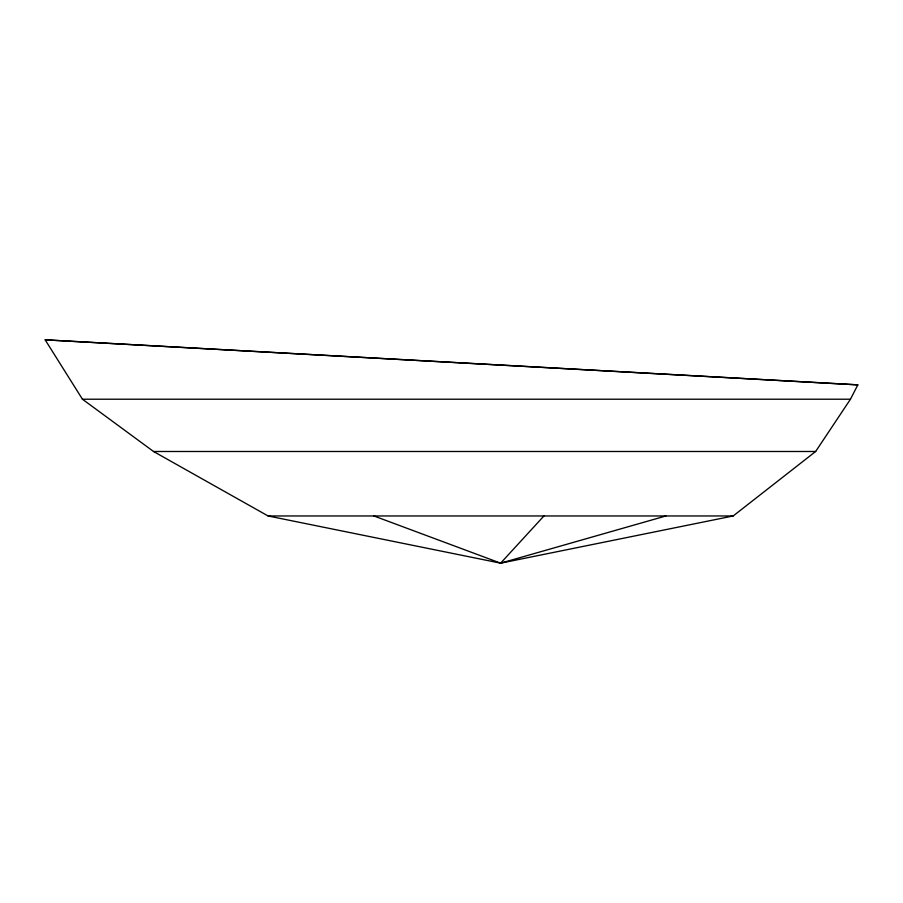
<?xml version="1.0" encoding="UTF-8"?>
<svg xmlns="http://www.w3.org/2000/svg" width="903" height="903" viewBox="0 0 903 903"><rect width="100%" height="100%" fill="white"/><g stroke="black" fill="none" stroke-linecap="round" stroke-linejoin="round"><path stroke-width="1.35" d="M850.457 399.216L857.85 384.859L45.15 339.833L82.444 399.216L153.533 451.489L268.078 515.963L500.623 563.167L733.18 515.963L815.646 451.489L850.457 399.216L82.444 399.216M373.921 515.963L500.623 563.167L543.933 515.963M500.623 563.167L665.895 515.963M153.533 451.489L815.646 451.489M268.078 515.963L733.18 515.963M45.15 339.833L857.85 384.859"/></g></svg>
